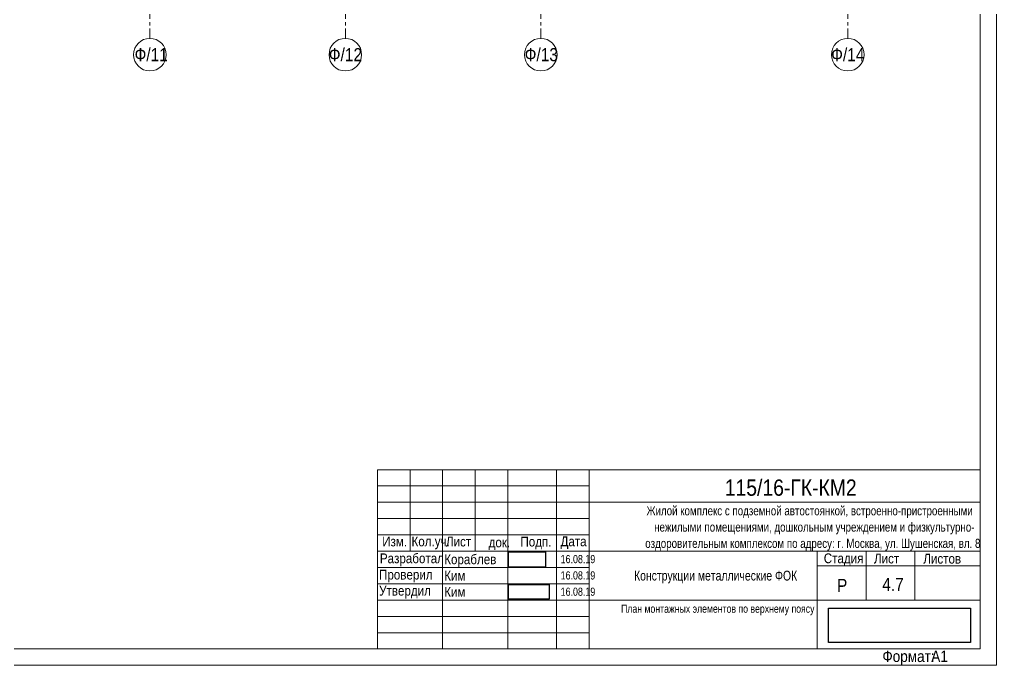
# Model space of a CAD drawing. Header units: millimetres. Extents: x -59 to 782, y -222 to 372.
# Drawn here: x 482 to 781.9, y -222.4 to -24.2 of the extents above; entities that cross this region are included whole.
import ezdxf

# ---------------------------------------------------------------- set-up
doc = ezdxf.new("R2010")
doc.units = ezdxf.units.MM
doc.linetypes.add('XKITLINE00', pattern=[0])
doc.linetypes.add('XKITLINE03', pattern=[6, 3, -1, 1, -1])
for name, color, linetype, lineweight in [('DrawingSheet', 5, 'Continuous', 0), ('OtherObjectType', 1, 'Continuous', 0), ('S-GRID', 1, 'Continuous', 0)]:
    doc.layers.add(name, color=color, linetype=linetype, lineweight=lineweight)
doc.styles.add('GOST type A', font='ARIAL.TTF')
picture_1 = doc.add_image_def('image1.bmp', size_in_pixel=(866, 364))
picture_2 = doc.add_image_def('image2.bmp', size_in_pixel=(613, 222))
picture_3 = doc.add_image_def('image3.jpg', size_in_pixel=(784, 174))

msp = doc.modelspace()

# ---------------------------------------------------------------- linework, layer by layer
at = {"layer": 'DrawingSheet', "linetype": 'XKITLINE00', "lineweight": 0}
for p, q in [((781.85, -222.33), (781.85, 371.67)), ((776.85, -217.33), (776.85, 366.67)), ((-39.15, -217.33), (776.85, -217.33)), ((-59.15, -222.33), (781.85, -222.33))]:
    msp.add_line(p, q, dxfattribs=at)
at = {"layer": 'OtherObjectType', "linetype": 'XKITLINE00', "lineweight": 0}
for p, q in [((776.85, -162.33), (591.85, -162.33)), ((591.85, -217.33), (591.85, -162.33)), ((591.85, -162.33), (776.85, -162.33)), ((601.85, -162.33), (601.85, -187.33)), ((611.85, -162.33), (611.85, -217.33)), ((621.85, -162.33), (621.85, -187.33)), ((631.85, -162.33), (631.85, -217.33)), ((646.85, -162.33), (646.85, -217.33)), ((656.85, -162.33), (656.85, -217.33)), ((776.85, -162.33), (776.85, -217.33)), ((591.85, -167.33), (656.85, -167.33)), ((591.85, -172.33), (656.85, -172.33)), ((656.85, -172.33), (776.85, -172.33)), ((591.85, -177.33), (656.85, -177.33)), ((591.85, -182.33), (656.85, -182.33)), ((591.85, -187.33), (776.85, -187.33)), ((726.85, -187.33), (726.85, -217.33)), ((741.85, -187.33), (741.85, -202.33)), ((756.85, -187.33), (756.85, -202.33)), ((726.85, -191.83), (776.85, -191.83)), ((591.85, -192.33), (656.85, -192.33)), ((591.85, -197.33), (656.85, -197.33)), ((591.85, -202.33), (656.85, -202.33)), ((656.85, -202.33), (776.85, -202.33)), ((591.85, -207.33), (656.85, -207.33)), ((591.85, -212.33), (656.85, -212.33)), ((776.85, -217.33), (591.85, -217.33))]:
    msp.add_line(p, q, dxfattribs=at)
at = {"layer": 'S-GRID', "linetype": 'XKITLINE03', "lineweight": 0}
for p, q in [((522, -30), (522, 341.07)), ((582, -30), (582, 341.07)), ((642, -30), (642, 341.07)), ((736.2, -30), (736.2, 341.07))]:
    msp.add_line(p, q, dxfattribs=at)
at = {"layer": 'S-GRID', "linetype": 'XKITLINE00', "lineweight": 0}
for centre in [(522, -35), (582, -35), (642, -35), (736.2, -35)]:
    msp.add_circle(centre, 5, dxfattribs=at)

# ---------------------------------------------------------------- texts
at = {"layer": 'OtherObjectType', "style": 'GOST type A'}
for s, height, width, p in [('115/16-ГК-КМ2', 5, 0.85, (698.46, -170.33)), ('Жилой комплекс с подземной автостоянкой, встроенно-пристроенными', 2.8, 0.765, (674.45, -176.33)), ('нежилыми помещениями, дошкольным учреждением и физкультурно-', 2.8, 0.765, (676.79, -181.33)), ('Изм.', 3, 0.85, (593.32, -185.85)), ('Кол.уч.', 3, 0.85, (602.32, -185.83)), ('Лист', 3, 0.85, (612.87, -185.88)), ('Подп.', 3, 0.85, (635.74, -185.9)), ('Дата', 3, 0.85, (648.05, -185.82)), ('док.', 3, 0.85, (625.98, -186.13)), ('оздоровительным комплексом по адресу: г. Москва, ул. Шушенская, вл. 8', 2.8, 0.765, (674.04, -186.33)), ('Разработал', 3, 0.85, (592.6, -191.02)), ('Кораблев', 3, 0.85, (612.35, -191.33)), ('16.08.19', 2.5, 0.782, (648.08, -191.01)), ('Стадия', 3, 0.85, (728.85, -191.01)), ('Лист', 3, 0.85, (744.27, -191.09)), ('Листов', 3, 0.85, (759.4, -191.14)), ('Проверил', 3, 0.85, (592.35, -196.02)), ('Ким', 3, 0.85, (612.35, -196.33)), ('16.08.19', 2.5, 0.782, (648.08, -196.01)), ('Конструкции металлические ФОК', 3, 0.765, (670.61, -196.33)), ('Р', 4, 0.85, (732.91, -199.83)), ('4.7', 4, 0.85, (746.79, -199.54)), ('Утвердил', 3, 0.85, (592.37, -200.95)), ('Ким', 3, 0.85, (612.35, -201.33)), ('16.08.19', 2.5, 0.782, (648.08, -201.01)), ('План монтажных элементов по верхнему поясу', 2.5, 0.765, (666.64, -206.22)), ('Формат:', 3.5, 0.85, (746.85, -221.33)), ('A1', 3.5, 0.85, (761.85, -221.33))]:
    msp.add_text(s, height=height, dxfattribs=dict(at, width=width)).set_placement(p)
at = {"layer": 'S-GRID', "style": 'GOST type A', "width": 0.85}
for s, p in [('Ф/11', (517.31, -37)), ('Ф/12', (576.92, -37)), ('Ф/13', (637.05, -37)), ('Ф/14', (731.12, -37))]:
    msp.add_text(s, height=4, dxfattribs=at).set_placement(p)

# ---------------------------------------------------------------- pictures from other files: only their frames are drawn
image = msp.add_image(picture_1, insert=(632.1, -192.26), size_in_units=(11.35, 4.77))
image = msp.add_image(picture_2, insert=(632.11, -202), size_in_units=(12.43, 4.5))
image = msp.add_image(picture_3, insert=(730.35, -215.33), size_in_units=(43.5, 10.5))

doc.saveas('drawing.dxf')
